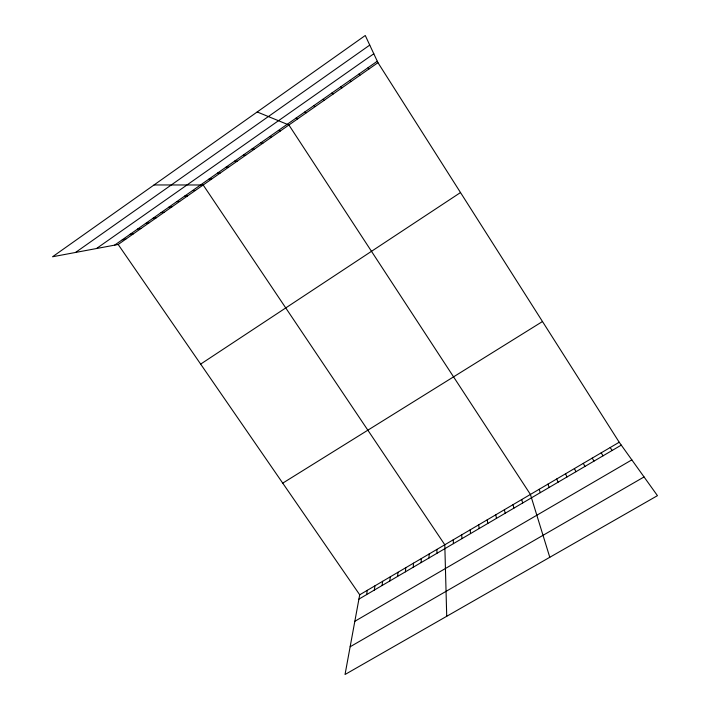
<?xml version="1.0" encoding="UTF-8"?>
<svg xmlns="http://www.w3.org/2000/svg" width="710" height="710" viewBox="0 0 710 710"><rect width="100%" height="100%" fill="white"/><g stroke="black" fill="none" stroke-linecap="round" stroke-linejoin="round"><path stroke-width="1.06" d="M429.035 557.962L429.097 553.995M421.136 562.595L421.287 558.584M413.264 567.21L413.495 563.163M405.428 571.816L405.738 567.725M397.609 576.405L397.999 572.269M389.817 580.975L390.296 576.804M382.051 585.537L382.61 581.321M374.312 590.081L374.951 585.821M366.6 594.607L367.318 590.312M118.171 244.471L359.713 594.785L345.033 674.5L657.451 495.66L619.209 442.241L377.96 62.675L365.268 35.5L52.549 256.763L118.171 244.471L377.96 62.675M75.544 252.449L369.75 45.094M96.498 248.527L373.806 53.774M114.638 245.127L377.285 61.229M200.664 364.106L460.506 192.552M282.731 483.146L542.484 321.523M359.713 594.785L619.209 442.241M358.914 599.116L621.268 445.117M354.831 621.294L631.829 459.876M350.145 646.766L644.05 476.942M122.306 239.758L125.768 239.155M130.01 234.362L133.391 233.821M137.74 228.957L141.033 228.469M145.497 223.526L148.709 223.1M153.271 218.076L156.413 217.713M161.081 212.609L164.134 212.299M168.918 207.125L171.891 206.876M176.79 201.613L179.674 201.427M184.68 196.093L187.484 195.969M192.596 190.546L195.321 190.484M154.043 184.955L203.184 184.982L444.797 544.765L446.723 616.289M209.068 179.018L211.615 179.08M217.615 173.027L220.073 173.16M226.197 167.019L228.558 167.223M234.815 160.984L237.087 161.259M243.459 154.931L245.633 155.268M252.148 148.851L254.224 149.26M260.863 142.745L262.842 143.234M269.605 136.622L271.495 137.172M278.391 130.471L280.184 131.101M257.197 111.967L288.899 124.995L530.423 494.435L549.788 557.288M296.061 118.1L297.65 118.872M304.945 111.878L306.436 112.721M313.864 105.639L315.258 106.553M322.819 99.364L324.115 100.358M331.81 93.072L332.999 94.137M340.827 86.753L341.927 87.889M349.888 80.407L350.882 81.623M358.985 74.044L359.872 75.331M610.183 447.548L612.135 450.477M601.192 452.838L603.038 455.82M592.229 458.101L593.977 461.136M368.117 67.645L368.898 69.021M583.3 463.346L584.951 466.434M574.408 468.573L575.952 471.715M565.55 473.783L566.988 476.978M556.72 478.975L558.06 482.223M547.925 484.149L549.167 487.442M539.156 489.297L540.301 492.642M521.717 499.547L522.666 502.999M513.046 504.641L513.907 508.138M504.411 509.727L505.165 513.268M495.802 514.785L496.467 518.38M487.229 519.827L487.797 523.465M478.682 524.85L479.152 528.542M470.162 529.855L470.544 533.592M461.678 534.843L461.961 538.624M453.22 539.813L453.415 543.647M436.934 549.389L436.952 553.312"/></g></svg>
